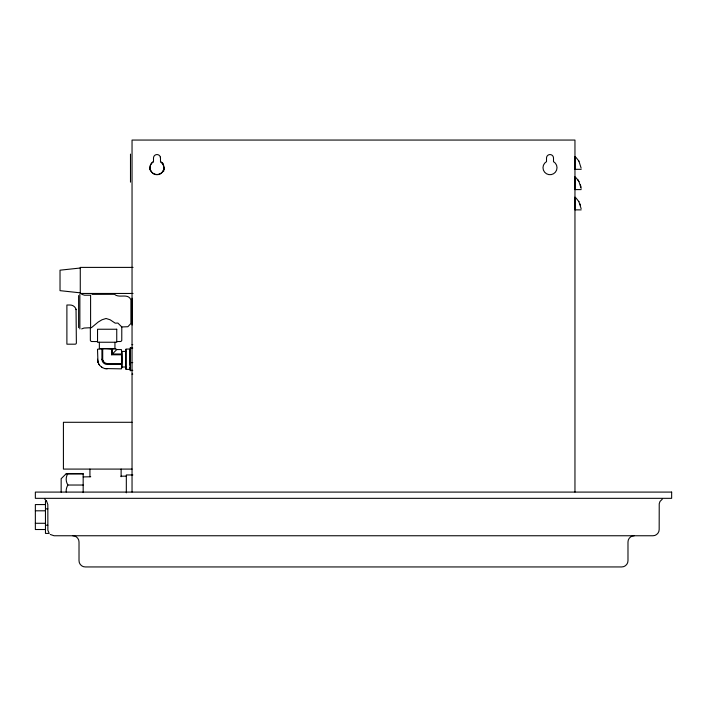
<?xml version="1.0" encoding="UTF-8"?>
<svg xmlns="http://www.w3.org/2000/svg" width="707" height="707" viewBox="0 0 707 707"><rect width="100%" height="100%" fill="white"/><g stroke="black" fill="none" stroke-linecap="round" stroke-linejoin="round"><path stroke-width="1.06" d="M581.198 169.327L574.941 169.327L574.968 156.539M581.198 189.6L574.941 189.6L574.977 176.768M581.198 209.873L574.941 209.873L574.968 197.094M149.893 169.821L149.981 167.621A7.008 6.92 0 0 1 153.499 161.62L153.499 158.041A3.491 3.491 0 0 1 156.998 154.55A3.491 3.491 0 0 1 160.489 158.041L160.489 161.62A7.008 7.008 0 0 1 162.371 172.208A7.008 7.008 0 0 1 151.625 172.208A7.008 7.008 0 0 1 153.499 161.62M163.591 171.615L164.006 167.621L162.637 162.937M163.83 169.821L164.006 167.621M104.645 368.541L121.392 368.86C122.099 362.656 122.099 355.78 121.392 349.576L116.788 349.576L111.573 354.781L111.573 349.267C106.863 348.498 102.011 348.604 97.504 349.267L97.973 362.196L97.822 361.719M129.62 364.299L129.62 349.055L126.067 349.055L126.067 369.381L129.62 369.381L130.309 366.473L129.62 364.299L130.309 362.594L132.766 362.594M81.667 328.914L84.036 328.048L91.459 327.659L98.202 322.047L101.994 319.776L106.068 318.486L110.133 319.776L115.161 323.143L117.892 323.072L121.79 326.952L121.772 340.5L120.924 341.49L118.599 341.552M83.17 492.593L83.17 473.549L66.175 473.752L61.156 478.701L61.156 492.169M662.291 499.16L660.011 501.449L659.224 503.755L659.171 529.516C659.242 532.848 656.273 535.826 652.932 535.756L54.068 535.756L50.268 534.465M111.573 349.267L114.994 348.666L116.788 349.576M91.981 294.359L114.516 294.298C119.2 298.654 127.817 292.778 130.919 299.75L130.919 323.461L127.879 326.722L121.79 326.952M80.271 268.015L60.024 270.189L60.024 290.657L80.271 292.831M634.223 535.756C630.883 535.685 627.913 538.663 627.984 541.995L627.984 560.713C628.055 564.045 625.076 567.014 621.745 566.943L85.255 566.943C81.924 567.014 78.945 564.045 79.016 560.713L79.016 541.995C79.087 538.663 76.117 535.685 72.777 535.756M83.17 476.916L90.726 476.774M120.932 476.226L126.323 476.129M133.049 267.396L80.271 267.396L80.271 293.458L133.049 293.458M93.536 341.552L91.212 341.49L90.363 340.5L90.346 328.004M94.093 341.552L97.601 341.552M116.443 341.552L118.042 341.552M132.041 344.663L132.766 344.663M130.309 348.083L132.766 348.083M115.718 348.639L99.351 348.639L99.351 342.241M125.758 351.423L122.011 351.423L122.011 367.799M121.392 354.004L112.36 354.004L112.36 349.267M111.573 354.781L121.392 354.781M121.392 363.645L107.146 363.645L104.539 362.806L101.932 359.218L101.932 349.267M121.392 364.432L107.146 364.432A5.214 5.214 0 0 1 101.932 359.218M122.011 367.013L125.758 367.013M132.766 370.353L130.309 370.353L129.62 368.02M132.041 374.109L132.766 374.109M132.041 422.291L63.418 422.291L63.418 469.086L132.041 469.086M83.17 473.955L66.219 473.787M132.863 474.963L126.323 474.963L126.323 492.841M66.219 492.01A13.954 12.284 0 0 1 67.916 485.029L83.17 485.029M45.46 504.568L35.35 504.568L35.35 529.516L45.46 529.516M45.46 508.854L47.829 508.854M35.35 510.808L45.46 510.808M35.35 523.277L45.46 523.277M45.46 525.23L47.829 525.23M81.667 294.298L84.54 295.208L90.593 295.208L90.593 327.748M101.472 367.021L102.321 367.578M44.709 499.16L45.389 499.619M160.489 161.62L163.07 164.165M575.878 157.299L578.927 161.134M575.878 177.572L578.927 181.407M575.878 197.845L578.927 201.681M577.531 179.384L578.255 180.365M98.786 364.043L99.342 364.883M104.539 362.806L104.804 363.274M578.909 161.134L581.127 168.098M578.909 181.407L581.127 188.371M578.909 201.681L581.127 208.645M103.24 361.321L102.93 360.588A4.436 4.436 0 0 1 102.709 359.218L102.709 349.267M579.979 203.89L580.385 205.039M76.038 309.277L76.374 342.939A1.246 1.246 0 0 1 75.128 344.185L66.891 344.185L66.891 305.009L70.134 305.009A6.239 6.239 0 0 1 76.162 309.639M580.385 184.766L580.96 187.152M97.619 360.729L97.973 362.196M149.981 167.621L150.22 169.415A7.008 6.92 0 0 0 163.768 169.415M160.374 157.14L160.489 158.041M574.985 157.502L574.941 156.963M574.985 177.775L574.959 177.236M574.985 198.057L574.959 197.509M574.959 492.072L574.959 140.057L132.041 140.057L132.041 492.072M132.129 298.239L132.129 324.973M131.741 299.75L131.741 323.461M130.486 154.091L130.486 182.159M130.309 347.605L130.309 370.83M125.758 349.391L125.758 369.045M121.127 469.086L121.127 476.721M114.941 342.241L114.941 348.639M89.93 469.086L89.93 476.721M79.864 294.298L79.864 328.914M78.618 295.553L78.618 327.659M67.916 485.029A13.954 11.869 0 0 1 67.916 473.549M107.146 368.86A9.642 9.642 0 0 1 97.504 359.218M116.743 329.241L97.531 329.241L97.531 342.241L116.743 342.241L116.743 329.241M671.65 492.09L35.35 492.09L35.35 498.329L671.65 498.329L671.65 492.09M46.45 500.671L45.46 500.671L45.46 533.414L49.198 533.414L47.882 530.33L47.829 504.568L46.45 500.671M553.501 161.62L553.501 158.041A3.491 3.491 0 0 0 550.002 154.55A3.491 3.491 0 0 0 546.511 158.041L546.511 161.62A7.008 7.008 0 0 0 544.629 172.208A7.008 7.008 0 0 0 555.375 172.208A7.008 7.008 0 0 0 553.501 161.62"/></g></svg>
